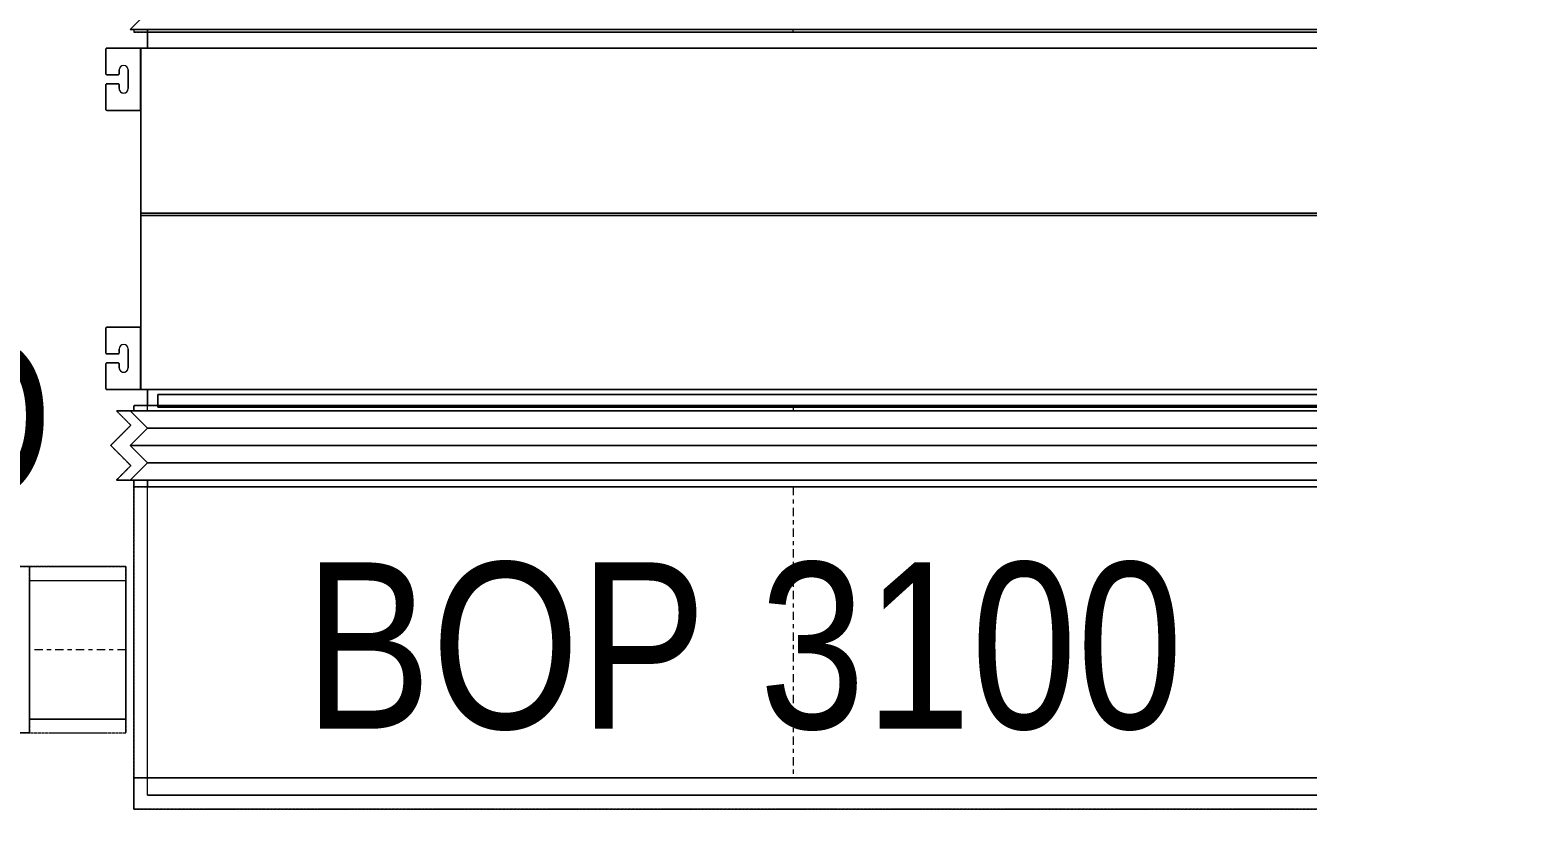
# Model space of a CAD drawing. Header units: inches. Extents: x -83664 to 20107, y -47222 to 19398.
# Drawn here: x 11979 to 14121, y -9210 to -8078 of the extents above; entities that cross this region are included whole.
import ezdxf

# ---------------------------------------------------------------- set-up
doc = ezdxf.new("R2010")
doc.units = ezdxf.units.IN
doc.header["$MEASUREMENT"] = 0
doc.linetypes.add('Center', pattern=[29.999999, 12, -6, 6, -6])
doc.linetypes.add('Hidden 0_50', pattern=[1.0584, 0.5292, -0.5292])
doc.layers.add('G-ANNO-SYMB', color=7, linetype='Continuous', lineweight=9, true_color=0x0091c9)
doc.layers.add('M-HVAC-DUCT', color=7, linetype='Continuous', lineweight=9, true_color=0xffe97f)
for name, color, linetype, lineweight in [('G-ANNO-TEXT', 7, 'Continuous', 9), ('M-EQPM', 7, 'Continuous', 18), ('M-HVAC-DUCT-CNTR', 7, 'Center', 9)]:
    doc.layers.add(name, color=color, linetype=linetype, lineweight=lineweight)
doc.styles.add('Arial Narrow_21', font='ARIALN.TTF', dxfattribs={"height": 240})
doc.styles.add('Arial_11', font='arial.ttf', dxfattribs={"height": 375})
pattern_1 = [(225, (164538.2, 90020.8), (1060.66, -1060.66), []), (315, (164538.2, 90020.8), (1060.66, 1060.66), [])]
pattern_2 = [(135, (322.9, 269.5), (35.3553, 35.3553), []), (45, (322.9, 269.5), (35.3553, -35.3553), [])]

# ---------------------------------------------------------------- blocks, each defined once
blk = doc.blocks.new('FCU-03-4R-M - F1_04-16_18-8295218-FIRST FLOOR AC CONDITIONING LAYOUT - PART A')
at = {"layer": 'M-EQPM', "lineweight": 9, "true_color": 0x787878}
h = blk.add_hatch(dxfattribs=at)
h.set_pattern_fill('FP_30', color=8, style=0, pattern_type=2)
h.set_pattern_definition(pattern_1)
h.paths.add_polyline_path([(917.6, 271.7), (-917.4, 271.7), (-917.4, 269.5), (917.6, 269.5)])
at = {"layer": 'M-EQPM', "lineweight": 9, "true_color": 0xffffff}
h = blk.add_hatch(dxfattribs=at)
h.set_pattern_fill('FP_31', style=0, pattern_type=2)
h.set_pattern_definition(pattern_2)
h.paths.add_polyline_path([(917.6, 271.7), (-917.4, 271.7), (-917.4, 269.5), (917.6, 269.5)])
at = {"layer": 'M-EQPM'}
for p, q in [((932.5, 269.5), (-932.5, 269.5)), ((-932.5, 269.5), (-932.5, 246.5)), ((-932.5, 246.5), (-932.5, 269.5)), ((-932.5, 269.5), (932.5, 269.5)), ((917.6, 271.7), (-917.4, 271.7)), ((-917.4, 271.7), (917.6, 271.7)), ((-917.4, 271.7), (-917.4, 269.5)), ((-917.4, 271.7), (-917.4, 269.5)), ((917.6, 269.5), (-917.4, 269.5)), ((-917.4, 269.5), (917.6, 269.5)), ((-917.4, 269.5), (-917.4, 253.8)), ((-917.4, 269.5), (-917.4, 253.8)), ((917.6, 269.5), (-917.4, 269.5)), ((-917.4, 269.5), (917.6, 269.5)), ((917.6, 269.5), (917.6, 271.7)), ((917.6, 271.7), (917.6, 269.5)), ((917.6, 253.8), (917.6, 269.5)), ((917.6, 269.5), (917.6, 253.8)), ((932.5, 246.5), (932.5, 269.5)), ((932.5, 269.5), (932.5, 246.5)), ((-992.6, 209), (-992.6, 245.5)), ((-992.6, 245.5), (-992.6, 209)), ((-991.6, 246.5), (-942.6, 246.5)), ((-942.6, 246.5), (-991.6, 246.5)), ((-942.6, 246.5), (-942.6, 156.5)), ((-942.6, 156.5), (-942.6, 246.5)), ((942.5, 246.5), (-942.5, 246.5)), ((-942.5, 246.5), (-942.5, -8)), ((-942.5, -8), (-942.5, 246.5)), ((-942.5, 246.5), (942.5, 246.5)), ((-932.5, 246.5), (932.5, 246.5)), ((932.5, 246.5), (-932.5, 246.5)), ((917.6, 253.8), (-917.4, 253.8)), ((-917.4, 253.8), (917.6, 253.8)), ((942.5, -8), (942.5, 246.5)), ((942.5, 246.5), (942.5, -8)), ((942.6, 156.5), (942.6, 246.5)), ((942.6, 246.5), (991.6, 246.5)), ((991.6, 246.5), (942.6, 246.5)), ((942.6, 246.5), (942.6, 156.5)), ((992.6, 245.5), (992.6, 209)), ((992.6, 209), (992.6, 245.5)), ((-973.6, 215), (-973.6, 209)), ((-973.6, 209), (-973.6, 215)), ((-960.6, 188), (-960.6, 215)), ((-960.6, 215), (-960.6, 188)), ((960.6, 215), (960.6, 188)), ((960.6, 188), (960.6, 215)), ((973.6, 209), (973.6, 215)), ((973.6, 215), (973.6, 209)), ((-992.6, 157.5), (-992.6, 194)), ((-992.6, 194), (-992.6, 157.5)), ((-974.6, 208), (-991.6, 208)), ((-991.6, 208), (-974.6, 208)), ((-991.6, 195), (-974.6, 195)), ((-974.6, 195), (-991.6, 195)), ((-973.6, 194), (-973.6, 188)), ((-973.6, 188), (-973.6, 194)), ((973.6, 188), (973.6, 194)), ((973.6, 194), (973.6, 188)), ((991.6, 208), (974.6, 208)), ((974.6, 208), (991.6, 208)), ((974.6, 195), (991.6, 195)), ((991.6, 195), (974.6, 195)), ((992.6, 194), (992.6, 157.5)), ((992.6, 157.5), (992.6, 194)), ((-942.6, 156.5), (-991.6, 156.5)), ((-991.6, 156.5), (-942.6, 156.5)), ((991.6, 156.5), (942.6, 156.5)), ((942.6, 156.5), (991.6, 156.5)), ((-942.5, 29.3), (-1142.5, 29.3)), ((-1142.5, 29.3), (-942.5, 29.3)), ((-942.5, -4.7), (-942.5, 29.3)), ((-942.5, 29.3), (-942.5, -4.7)), ((942.5, -4.7), (-942.5, -4.7)), ((-942.5, -4.7), (942.5, -4.7)), ((-942.5, -8), (-942.5, -246.5)), ((942.5, -8), (-942.5, -8)), ((-942.5, -8), (942.5, -8)), ((-942.5, -246.5), (-942.5, -8)), ((-942.5, -8), (942.5, -8)), ((942.5, -8), (-942.5, -8)), ((942.5, -246.5), (942.5, -4.7)), ((942.5, -4.7), (942.5, -246.5)), ((942.5, -246.5), (942.5, -8)), ((942.5, -8), (942.5, -246.5)), ((-942.5, -115.4), (-972.5, -115.4)), ((-972.5, -115.4), (-972.5, -135.4)), ((-972.5, -115.4), (-972.5, -135.4)), ((-942.5, -135.4), (-942.5, -115.4)), ((-942.5, -135.4), (-942.5, -115.4)), ((-972.5, -135.4), (-942.5, -135.4)), ((-992.6, -194), (-992.6, -157.5)), ((-992.6, -157.5), (-992.6, -194)), ((-991.6, -156.5), (-942.6, -156.5)), ((-942.6, -156.5), (-991.6, -156.5)), ((-942.6, -156.5), (-942.6, -246.5)), ((-942.6, -246.5), (-942.6, -156.5)), ((942.6, -246.5), (942.6, -156.5)), ((942.6, -156.5), (991.6, -156.5)), ((991.6, -156.5), (942.6, -156.5)), ((942.6, -156.5), (942.6, -246.5)), ((992.6, -157.5), (992.6, -194)), ((992.6, -194), (992.6, -157.5)), ((-973.6, -188), (-973.6, -194)), ((-973.6, -194), (-973.6, -188)), ((-960.6, -215), (-960.6, -188)), ((-960.6, -188), (-960.6, -215)), ((960.6, -188), (960.6, -215)), ((960.6, -215), (960.6, -188)), ((973.6, -194), (973.6, -188)), ((973.6, -188), (973.6, -194)), ((-992.6, -245.5), (-992.6, -209)), ((-992.6, -209), (-992.6, -245.5)), ((-974.6, -195), (-991.6, -195)), ((-991.6, -195), (-974.6, -195)), ((-991.6, -208), (-974.6, -208)), ((-974.6, -208), (-991.6, -208)), ((-973.6, -209), (-973.6, -215)), ((-973.6, -215), (-973.6, -209)), ((973.6, -215), (973.6, -209)), ((973.6, -209), (973.6, -215)), ((991.6, -195), (974.6, -195)), ((974.6, -195), (991.6, -195)), ((974.6, -208), (991.6, -208)), ((991.6, -208), (974.6, -208)), ((992.6, -209), (992.6, -245.5)), ((992.6, -245.5), (992.6, -209)), ((-1142.5, -224.7), (-942.5, -224.7)), ((-942.5, -224.7), (-1142.5, -224.7)), ((-942.5, -221.7), (-972.5, -221.7)), ((-972.5, -221.7), (-972.5, -241.7)), ((-972.5, -221.7), (-972.5, -241.7)), ((-942.5, -241.7), (-942.5, -221.7)), ((-942.5, -241.7), (-942.5, -221.7)), ((-942.5, -224.7), (-942.5, -246.5)), ((-942.5, -246.5), (-942.5, -224.7)), ((-942.6, -246.5), (-991.6, -246.5)), ((-991.6, -246.5), (-942.6, -246.5)), ((-972.5, -241.7), (-942.5, -241.7)), ((-942.5, -246.5), (942.5, -246.5)), ((942.5, -246.5), (-942.5, -246.5)), ((-942.5, -246.5), (942.5, -246.5)), ((942.5, -246.5), (-942.5, -246.5)), ((932.5, -246.5), (-932.5, -246.5)), ((-932.5, -246.5), (-932.5, -269.5)), ((-932.5, -269.5), (-932.5, -246.5)), ((-932.5, -246.5), (932.5, -246.5)), ((932.5, -269.5), (932.5, -246.5)), ((932.5, -246.5), (932.5, -269.5)), ((991.6, -246.5), (942.6, -246.5)), ((942.6, -246.5), (991.6, -246.5)), ((-932.5, -269.5), (932.5, -269.5)), ((932.5, -269.5), (-932.5, -269.5))]:
    blk.add_line(p, q, dxfattribs=at)
for centre, radius, start, end in [((-991.6, 245.5), 1, 90, 180), ((-991.6, 245.5), 1, 90, 180), ((991.6, 245.5), 1, 0, 90), ((991.6, 245.5), 1, 0, 90), ((-967.1, 215), 6.5, 360, 180), ((-967.1, 215), 6.5, 0, 180), ((967.1, 215), 6.5, 360, 180), ((967.1, 215), 6.5, 0, 180), ((-991.6, 209), 1, 180, 270), ((-991.6, 209), 1, 180, 270), ((-991.6, 194), 1, 90, 180), ((-991.6, 194), 1, 90, 180), ((-974.6, 209), 1, 270, 0), ((-974.6, 209), 1, 270, 0), ((-974.6, 194), 1, 0, 90), ((-974.6, 194), 1, 0, 90), ((974.6, 209), 1, 180, 270), ((974.6, 209), 1, 180, 270), ((974.6, 194), 1, 90, 180), ((974.6, 194), 1, 90, 180), ((991.6, 209), 1, 270, 0), ((991.6, 209), 1, 270, 0), ((991.6, 194), 1, 0, 90), ((991.6, 194), 1, 0, 90), ((-967.1, 188), 6.5, 180, 360), ((-967.1, 188), 6.5, 180, 360), ((967.1, 188), 6.5, 180, 360), ((967.1, 188), 6.5, 180, 360), ((-991.6, 157.5), 1, 180, 270), ((-991.6, 157.5), 1, 180, 270), ((991.6, 157.5), 1, 270, 0), ((991.6, 157.5), 1, 270, 0), ((-991.6, -157.5), 1, 90, 180), ((-991.6, -157.5), 1, 90, 180), ((991.6, -157.5), 1, 0, 90), ((991.6, -157.5), 1, 0, 90), ((-967.1, -188), 6.5, 360, 180), ((-967.1, -188), 6.5, 360, 180), ((967.1, -188), 6.5, 360, 180), ((967.1, -188), 6.5, 0, 180), ((-991.6, -194), 1, 180, 270), ((-991.6, -194), 1, 180, 270), ((-991.6, -209), 1, 90, 180), ((-991.6, -209), 1, 90, 180), ((-974.6, -194), 1, 270, 0), ((-974.6, -194), 1, 270, 0), ((-974.6, -209), 1, 0, 90), ((-974.6, -209), 1, 0, 90), ((974.6, -194), 1, 180, 270), ((974.6, -194), 1, 180, 270), ((974.6, -209), 1, 90, 180), ((974.6, -209), 1, 90, 180), ((991.6, -194), 1, 270, 0), ((991.6, -194), 1, 270, 0), ((991.6, -209), 1, 0, 90), ((991.6, -209), 1, 0, 90), ((-967.1, -215), 6.5, 180, 360), ((-967.1, -215), 6.5, 180, 360), ((967.1, -215), 6.5, 180, 360), ((967.1, -215), 6.5, 180, 360), ((-991.6, -245.5), 1, 180, 270), ((-991.6, -245.5), 1, 180, 270), ((991.6, -245.5), 1, 270, 0), ((991.6, -245.5), 1, 270, 0)]:
    blk.add_arc(centre, radius, start, end, dxfattribs=at)
blk = doc.blocks.new('REMC_M_FLEX CONNECTION_Type 2 - V_SAD-8295219-FIRST FLOOR AC CONDITIONING LAYOUT - PART A')
at = {"layer": 'M-HVAC-DUCT', "color": 30, "true_color": 0xff7f00}
for p, q in [((163605.7, 90368.9), (163580.7, 90393.9)), ((163580.7, 90393.9), (163605.7, 90368.9)), ((163580.7, 90393.9), (165495.7, 90393.9)), ((165495.7, 90393.9), (163580.7, 90393.9)), ((165470.7, 90368.9), (165495.7, 90393.9)), ((165470.7, 90368.9), (165495.7, 90393.9)), ((163580.7, 90343.9), (163605.7, 90368.9)), ((163605.7, 90368.9), (163580.7, 90343.9)), ((165470.7, 90368.9), (163605.7, 90368.9)), ((163605.7, 90368.9), (165470.7, 90368.9)), ((165470.7, 90368.9), (163605.7, 90368.9)), ((163605.7, 90368.9), (165470.7, 90368.9)), ((165470.7, 90368.9), (165495.7, 90343.9)), ((165470.7, 90368.9), (165495.7, 90343.9)), ((163580.7, 90343.9), (165495.7, 90343.9)), ((165495.7, 90343.9), (163580.7, 90343.9)), ((165495.7, 90343.9), (163580.7, 90343.9)), ((163605.7, 90318.9), (163580.7, 90343.9)), ((163580.7, 90343.9), (165495.7, 90343.9)), ((163580.7, 90343.9), (163605.7, 90318.9)), ((165495.7, 90343.9), (165470.7, 90318.9)), ((165495.7, 90343.9), (165470.7, 90318.9)), ((163580.7, 90293.9), (163605.7, 90318.9)), ((163605.7, 90318.9), (163580.7, 90293.9)), ((165470.7, 90318.9), (163605.7, 90318.9)), ((163605.7, 90318.9), (165470.7, 90318.9)), ((163605.7, 90318.9), (165470.7, 90318.9)), ((165470.7, 90318.9), (163605.7, 90318.9)), ((165470.7, 90318.9), (165495.7, 90293.9)), ((165470.7, 90318.9), (165495.7, 90293.9)), ((163580.7, 90293.9), (165495.7, 90293.9)), ((165495.7, 90293.9), (163580.7, 90293.9))]:
    blk.add_line(p, q, dxfattribs=at)
blk = doc.blocks.new('REMC_M_FLEX CONNECTION_Type 2 - V_SAD-V254-FIRST FLOOR AC CONDITIONING LAYOUT - PART A')
at = {"layer": 'M-HVAC-DUCT', "color": 6, "true_color": 0xff00ff}
for p, q in [((163605.7, 89718.7), (163580.7, 89743.7)), ((165495.7, 89743.7), (163580.7, 89743.7)), ((163605.7, 89718.7), (163580.7, 89743.7)), ((163580.7, 89743.7), (165495.7, 89743.7)), ((165495.7, 89743.7), (165470.7, 89718.7)), ((165470.7, 89718.7), (165495.7, 89743.7)), ((163580.7, 89693.7), (163605.7, 89718.7)), ((163580.7, 89693.7), (163605.7, 89718.7)), ((163605.7, 89718.7), (165470.7, 89718.7)), ((165470.7, 89718.7), (163605.7, 89718.7)), ((165470.7, 89718.7), (163605.7, 89718.7)), ((163605.7, 89718.7), (165470.7, 89718.7)), ((165470.7, 89718.7), (165495.7, 89693.7)), ((165495.7, 89693.7), (165470.7, 89718.7)), ((163605.7, 89668.7), (163580.7, 89693.7)), ((165495.7, 89693.7), (163580.7, 89693.7)), ((163605.7, 89668.7), (163580.7, 89693.7)), ((163580.7, 89693.7), (165495.7, 89693.7)), ((163580.7, 89693.7), (165495.7, 89693.7)), ((165495.7, 89693.7), (163580.7, 89693.7)), ((165495.7, 89693.7), (165470.7, 89668.7)), ((165470.7, 89668.7), (165495.7, 89693.7)), ((163605.7, 89668.7), (163580.7, 89643.7)), ((163605.7, 89668.7), (163580.7, 89643.7)), ((163605.7, 89668.7), (165470.7, 89668.7)), ((165470.7, 89668.7), (163605.7, 89668.7)), ((163605.7, 89668.7), (165470.7, 89668.7)), ((165470.7, 89668.7), (163605.7, 89668.7)), ((165470.7, 89668.7), (165495.7, 89643.7)), ((165495.7, 89643.7), (165470.7, 89668.7)), ((165495.7, 89643.7), (163580.7, 89643.7)), ((163580.7, 89643.7), (165495.7, 89643.7))]:
    blk.add_line(p, q, dxfattribs=at)
blk = doc.blocks.new('M_Rectangular Transition - Length - Standard-9555630-FIRST FLOOR AC CONDITIONING LAYOUT - PART A')
at = {"layer": 'M-HVAC-DUCT', "color": 6, "true_color": 0xff00ff}
for p, q in [((0, 932.5), (0, -932.5)), ((0, 932.5), (10, 932.5)), ((0, 932.5), (10, 932.5)), ((0, -932.5), (0, 932.5)), ((10, -932.5), (10, 932.5)), ((10, 932.5), (10, -932.5)), ((0, -932.5), (10, -932.5)), ((10, -932.5), (0, -932.5))]:
    blk.add_line(p, q, dxfattribs=at)
blk = doc.blocks.new('M_Rectangular Endcap - Standard-9555632-FIRST FLOOR AC CONDITIONING LAYOUT - PART A')
at = {"layer": 'M-HVAC-DUCT', "color": 6, "true_color": 0xff00ff}
for p, q in [((0, 932.5), (0, -932.5)), ((0, -932.5), (0, 932.5)), ((0, 932.5), (25, 932.5)), ((25, 932.5), (0, 932.5)), ((25, 932.5), (25, -932.5)), ((25, -932.5), (25, 932.5)), ((25, -932.5), (0, -932.5)), ((25, -932.5), (0, -932.5))]:
    blk.add_line(p, q, dxfattribs=at)
blk = doc.blocks.new('TEMW-SMBZ-HO-BM-HVAC-00002_rvt-1-FIRST FLOOR AC CONDITIONING LAYOUT - PART A')
at = {"layer": 'M-HVAC-DUCT', "color": 30, "linetype": 'Hidden 0_50', "true_color": 0xff7f00}
for p, q in [((165490.7, 90293.9), (163585.7, 90293.9)), ((163585.7, 90293.9), (165490.7, 90293.9)), ((163585.7, 90293.9), (163585.7, 90290.3)), ((163585.7, 90293.9), (163585.7, 90290.3)), ((165490.7, 90290.3), (163585.7, 90290.3)), ((163585.7, 90290.3), (165490.7, 90290.3)), ((165490.7, 90290.3), (165490.7, 90293.9)), ((165490.7, 90293.9), (165490.7, 90290.3))]:
    blk.add_line(p, q, dxfattribs=at)
at = {"layer": 'M-HVAC-DUCT', "color": 30, "true_color": 0xff7f00}
for p, q in [((163605.7, 90293.9), (165470.7, 90293.9)), ((165470.7, 90293.9), (163605.7, 90293.9)), ((163605.7, 90290.3), (163605.7, 90293.9)), ((163605.7, 90293.9), (163605.7, 90290.3)), ((163605.7, 90290.3), (165470.7, 90290.3)), ((165470.7, 90290.3), (163605.7, 90290.3)), ((165470.7, 90293.9), (165470.7, 90290.3)), ((165470.7, 90293.9), (165470.7, 90290.3))]:
    blk.add_line(p, q, dxfattribs=at)
at = {"layer": 'M-HVAC-DUCT', "color": 6, "linetype": 'Hidden 0_50', "true_color": 0xff00ff}
for p, q in [((163581.5, 89722.8), (163560.7, 89743.7)), ((163560.7, 89743.7), (165515.7, 89743.7)), ((165515.7, 89743.7), (163560.7, 89743.7)), ((163560.7, 89743.7), (163581.5, 89722.8)), ((163585.7, 89751.3), (165490.7, 89751.3)), ((165490.7, 89751.3), (163585.7, 89751.3)), ((163585.7, 89751.3), (163585.7, 89743.7)), ((163585.7, 89743.7), (163585.7, 89751.3)), ((163585.7, 89743.7), (165490.7, 89743.7)), ((165490.7, 89743.7), (163585.7, 89743.7)), ((165490.7, 89743.7), (165490.7, 89751.3)), ((165490.7, 89743.7), (165490.7, 89751.3)), ((165515.7, 89743.7), (165494.8, 89722.8)), ((165494.8, 89722.8), (165515.7, 89743.7)), ((163552.4, 89693.7), (163581.5, 89722.8)), ((163581.5, 89722.8), (163552.4, 89693.7)), ((165494.8, 89722.8), (165524, 89693.7)), ((165524, 89693.7), (165494.8, 89722.8)), ((163581.5, 89664.5), (163552.4, 89693.7)), ((163552.4, 89693.7), (163581.5, 89664.5)), ((165524, 89693.7), (165494.8, 89664.5)), ((165494.8, 89664.5), (165524, 89693.7)), ((163560.7, 89643.7), (163581.5, 89664.5)), ((163581.5, 89664.5), (163560.7, 89643.7)), ((165494.8, 89664.5), (165515.7, 89643.7)), ((165515.7, 89643.7), (165494.8, 89664.5)), ((165515.7, 89643.7), (163560.7, 89643.7)), ((163560.7, 89643.7), (165515.7, 89643.7)), ((163585.7, 89643.7), (163585.7, 89633.7)), ((163585.7, 89633.7), (163585.7, 89643.7)), ((165490.7, 89643.7), (163585.7, 89643.7)), ((163585.7, 89643.7), (165490.7, 89643.7)), ((163585.7, 89633.7), (165490.7, 89633.7)), ((165490.7, 89633.7), (163585.7, 89633.7)), ((163585.7, 89633.7), (163585.7, 89213.7)), ((163585.7, 89213.7), (163585.7, 89633.7)), ((163585.7, 89633.7), (165490.7, 89633.7)), ((165490.7, 89633.7), (163585.7, 89633.7)), ((165490.7, 89643.7), (165490.7, 89633.7)), ((165490.7, 89643.7), (165490.7, 89633.7)), ((165490.7, 89213.7), (165490.7, 89633.7)), ((165490.7, 89213.7), (165490.7, 89633.7)), ((165487.9, 89590.3), (165487.9, 89250.3)), ((165487.9, 89250.3), (165487.9, 89590.3)), ((165577.9, 89590.3), (165487.9, 89590.3)), ((165487.9, 89590.3), (165577.9, 89590.3)), ((165577.9, 89590.3), (165577.9, 89250.3)), ((165730.3, 89590.3), (165577.9, 89590.3)), ((165577.9, 89590.3), (165730.3, 89590.3)), ((165577.9, 89250.3), (165577.9, 89590.3)), ((165577.9, 89590.3), (165577.9, 89250.3)), ((165577.9, 89250.3), (165577.9, 89590.3)), ((163435.3, 89518.7), (163282.9, 89518.7)), ((163282.9, 89518.7), (163435.3, 89518.7)), ((163435.3, 89278.7), (163435.3, 89518.7)), ((163435.3, 89518.7), (163435.3, 89278.7)), ((163435.3, 89518.7), (163435.3, 89278.7)), ((163435.3, 89278.7), (163435.3, 89518.7)), ((163574.2, 89518.7), (163435.3, 89518.7)), ((163435.3, 89518.7), (163574.2, 89518.7)), ((163574.2, 89518.7), (163574.2, 89278.7)), ((163574.2, 89278.7), (163574.2, 89518.7)), ((163282.9, 89278.7), (163435.3, 89278.7)), ((163435.3, 89278.7), (163282.9, 89278.7)), ((163435.3, 89278.7), (163574.2, 89278.7)), ((163435.3, 89278.7), (163574.2, 89278.7)), ((165487.9, 89250.3), (165577.9, 89250.3)), ((165487.9, 89250.3), (165577.9, 89250.3)), ((165577.9, 89250.3), (165730.3, 89250.3)), ((165730.3, 89250.3), (165577.9, 89250.3)), ((163585.7, 89213.7), (165490.7, 89213.7)), ((165490.7, 89213.7), (163585.7, 89213.7)), ((163585.7, 89213.7), (165490.7, 89213.7)), ((165490.7, 89213.7), (163585.7, 89213.7)), ((163585.7, 89168.7), (163585.7, 89213.7)), ((163585.7, 89213.7), (163585.7, 89168.7)), ((165490.7, 89213.7), (165490.7, 89168.7)), ((165490.7, 89213.7), (165490.7, 89168.7)), ((163585.7, 89168.7), (165490.7, 89168.7)), ((165490.7, 89168.7), (163585.7, 89168.7))]:
    blk.add_line(p, q, dxfattribs=at)
at = {"layer": 'M-HVAC-DUCT', "color": 6, "true_color": 0xff00ff}
for p, q in [((165470.7, 89751.3), (163605.7, 89751.3)), ((163605.7, 89751.3), (165470.7, 89751.3)), ((163605.7, 89743.7), (163605.7, 89751.3)), ((163605.7, 89743.7), (163605.7, 89751.3)), ((165470.7, 89743.7), (163605.7, 89743.7)), ((163605.7, 89743.7), (165470.7, 89743.7)), ((165470.7, 89751.3), (165470.7, 89743.7)), ((165470.7, 89743.7), (165470.7, 89751.3)), ((165470.7, 89633.7), (163605.7, 89633.7)), ((163605.7, 89633.7), (165470.7, 89633.7)), ((163605.7, 89213.7), (163605.7, 89633.7)), ((163605.7, 89213.7), (163605.7, 89633.7)), ((165470.7, 89633.7), (165470.7, 89213.7)), ((165470.7, 89213.7), (165470.7, 89633.7)), ((165487.9, 89270.3), (165487.9, 89570.3)), ((165487.9, 89570.3), (165487.9, 89270.3)), ((165487.9, 89570.3), (165577.9, 89570.3)), ((165487.9, 89570.3), (165577.9, 89570.3)), ((165577.9, 89270.3), (165577.9, 89570.3)), ((165577.9, 89570.3), (165577.9, 89270.3)), ((163435.3, 89298.7), (163435.3, 89498.7)), ((163435.3, 89498.7), (163435.3, 89298.7)), ((163435.3, 89498.7), (163574.2, 89498.7)), ((163435.3, 89498.7), (163574.2, 89498.7)), ((163574.2, 89298.7), (163574.2, 89498.7)), ((163574.2, 89498.7), (163574.2, 89298.7)), ((163574.2, 89298.7), (163435.3, 89298.7)), ((163435.3, 89298.7), (163574.2, 89298.7)), ((165577.9, 89270.3), (165487.9, 89270.3)), ((165487.9, 89270.3), (165577.9, 89270.3)), ((165470.7, 89213.7), (163605.7, 89213.7)), ((163605.7, 89213.7), (165470.7, 89213.7))]:
    blk.add_line(p, q, dxfattribs=at)
at = {"layer": 'M-HVAC-DUCT-CNTR', "color": 30, "true_color": 0xff7f00}
blk.add_line((164538.2, 90290.3), (164538.2, 90293.9), dxfattribs=at)
at = {"layer": 'M-HVAC-DUCT-CNTR', "color": 6, "true_color": 0xff00ff}
for p, q in [((164538.2, 89751.3), (164538.2, 89743.7)), ((164538.2, 89633.7), (164538.2, 89213.7)), ((165577.9, 89420.3), (165487.9, 89420.3)), ((163574.2, 89398.7), (163435.3, 89398.7))]:
    blk.add_line(p, q, dxfattribs=at)
at = {"layer": 'M-EQPM', "color": 6, "linetype": 'Hidden 0_50', "lineweight": 9, "true_color": 0xff00ff, "rotation": 180}
blk.add_blockref('FCU-03-4R-M - F1_04-16_18-8295218-FIRST FLOOR AC CONDITIONING LAYOUT - PART A', (164538.2, 90020.8), dxfattribs=at)
at = {"layer": 'M-HVAC-DUCT', "color": 6, "linetype": 'Hidden 0_50', "lineweight": 9, "true_color": 0xff00ff}
for name in ['REMC_M_FLEX CONNECTION_Type 2 - V_SAD-8295219-FIRST FLOOR AC CONDITIONING LAYOUT - PART A', 'REMC_M_FLEX CONNECTION_Type 2 - V_SAD-V254-FIRST FLOOR AC CONDITIONING LAYOUT - PART A']:
    blk.add_blockref(name, (0, 0), dxfattribs=at)
at = {"layer": 'M-HVAC-DUCT', "color": 6, "linetype": 'Hidden 0_50', "lineweight": 9, "true_color": 0xff00ff, "rotation": 270}
for name, p in [('M_Rectangular Transition - Length - Standard-9555630-FIRST FLOOR AC CONDITIONING LAYOUT - PART A', (164538.2, 89643.7)), ('M_Rectangular Endcap - Standard-9555632-FIRST FLOOR AC CONDITIONING LAYOUT - PART A', (164538.2, 89213.7))]:
    blk.add_blockref(name, p, dxfattribs=at)
blk = doc.blocks.new('FCU-03-4R-M - F1_04-16_18-V263-FIRST FLOOR AC CONDITIONING LAYOUT - PART A')
at = {"layer": 'M-EQPM', "lineweight": 9, "true_color": 0x787878}
h = blk.add_hatch(dxfattribs=at)
h.set_pattern_fill('FP_30', color=8, style=0, pattern_type=2)
h.set_pattern_definition(pattern_1)
h.paths.add_polyline_path([(917.6, 271.7), (-917.4, 271.7), (-917.4, 269.5), (917.6, 269.5)])
at = {"layer": 'M-EQPM', "lineweight": 9, "true_color": 0xffffff}
h = blk.add_hatch(dxfattribs=at)
h.set_pattern_fill('FP_31', style=0, pattern_type=2)
h.set_pattern_definition(pattern_2)
h.paths.add_polyline_path([(917.6, 271.7), (-917.4, 271.7), (-917.4, 269.5), (917.6, 269.5)])
at = {"layer": 'M-EQPM'}
for p, q in [((932.5, 269.5), (-932.5, 269.5)), ((-932.5, 269.5), (-932.5, 246.5)), ((-932.5, 246.5), (-932.5, 269.5)), ((-932.5, 269.5), (932.5, 269.5)), ((917.6, 271.7), (-917.4, 271.7)), ((-917.4, 271.7), (917.6, 271.7)), ((-917.4, 271.7), (-917.4, 269.5)), ((-917.4, 271.7), (-917.4, 269.5)), ((917.6, 269.5), (-917.4, 269.5)), ((-917.4, 269.5), (917.6, 269.5)), ((-917.4, 269.5), (-917.4, 253.8)), ((-917.4, 269.5), (-917.4, 253.8)), ((917.6, 269.5), (-917.4, 269.5)), ((-917.4, 269.5), (917.6, 269.5)), ((917.6, 269.5), (917.6, 271.7)), ((917.6, 271.7), (917.6, 269.5)), ((917.6, 253.8), (917.6, 269.5)), ((917.6, 269.5), (917.6, 253.8)), ((932.5, 246.5), (932.5, 269.5)), ((932.5, 269.5), (932.5, 246.5)), ((-992.6, 209), (-992.6, 245.5)), ((-992.6, 245.5), (-992.6, 209)), ((-991.6, 246.5), (-942.6, 246.5)), ((-942.6, 246.5), (-991.6, 246.5)), ((-942.6, 246.5), (-942.6, 156.5)), ((-942.6, 156.5), (-942.6, 246.5)), ((942.5, 246.5), (-942.5, 246.5)), ((-942.5, 246.5), (-942.5, -8)), ((-942.5, -8), (-942.5, 246.5)), ((-942.5, 246.5), (942.5, 246.5)), ((-932.5, 246.5), (932.5, 246.5)), ((932.5, 246.5), (-932.5, 246.5)), ((917.6, 253.8), (-917.4, 253.8)), ((-917.4, 253.8), (917.6, 253.8)), ((942.5, -8), (942.5, 246.5)), ((942.5, 246.5), (942.5, -8)), ((942.6, 156.5), (942.6, 246.5)), ((942.6, 246.5), (991.6, 246.5)), ((991.6, 246.5), (942.6, 246.5)), ((942.6, 246.5), (942.6, 156.5)), ((992.6, 245.5), (992.6, 209)), ((992.6, 209), (992.6, 245.5)), ((-973.6, 215), (-973.6, 209)), ((-973.6, 209), (-973.6, 215)), ((-960.6, 188), (-960.6, 215)), ((-960.6, 215), (-960.6, 188)), ((960.6, 215), (960.6, 188)), ((960.6, 188), (960.6, 215)), ((973.6, 209), (973.6, 215)), ((973.6, 215), (973.6, 209)), ((-992.6, 157.5), (-992.6, 194)), ((-992.6, 194), (-992.6, 157.5)), ((-974.6, 208), (-991.6, 208)), ((-991.6, 208), (-974.6, 208)), ((-991.6, 195), (-974.6, 195)), ((-974.6, 195), (-991.6, 195)), ((-973.6, 194), (-973.6, 188)), ((-973.6, 188), (-973.6, 194)), ((973.6, 188), (973.6, 194)), ((973.6, 194), (973.6, 188)), ((991.6, 208), (974.6, 208)), ((974.6, 208), (991.6, 208)), ((974.6, 195), (991.6, 195)), ((991.6, 195), (974.6, 195)), ((992.6, 194), (992.6, 157.5)), ((992.6, 157.5), (992.6, 194)), ((-942.6, 156.5), (-991.6, 156.5)), ((-991.6, 156.5), (-942.6, 156.5)), ((991.6, 156.5), (942.6, 156.5)), ((942.6, 156.5), (991.6, 156.5)), ((-942.5, 29.3), (-1142.5, 29.3)), ((-1142.5, 29.3), (-942.5, 29.3)), ((-942.5, -4.7), (-942.5, 29.3)), ((-942.5, 29.3), (-942.5, -4.7)), ((942.5, -4.7), (-942.5, -4.7)), ((-942.5, -4.7), (942.5, -4.7)), ((-942.5, -8), (-942.5, -246.5)), ((942.5, -8), (-942.5, -8)), ((-942.5, -8), (942.5, -8)), ((-942.5, -246.5), (-942.5, -8)), ((-942.5, -8), (942.5, -8)), ((942.5, -8), (-942.5, -8)), ((942.5, -246.5), (942.5, -4.7)), ((942.5, -4.7), (942.5, -246.5)), ((942.5, -246.5), (942.5, -8)), ((942.5, -8), (942.5, -246.5)), ((-942.5, -115.4), (-972.5, -115.4)), ((-972.5, -115.4), (-972.5, -135.4)), ((-972.5, -115.4), (-972.5, -135.4)), ((-942.5, -135.4), (-942.5, -115.4)), ((-942.5, -135.4), (-942.5, -115.4)), ((-972.5, -135.4), (-942.5, -135.4)), ((-992.6, -194), (-992.6, -157.5)), ((-992.6, -157.5), (-992.6, -194)), ((-991.6, -156.5), (-942.6, -156.5)), ((-942.6, -156.5), (-991.6, -156.5)), ((-942.6, -156.5), (-942.6, -246.5)), ((-942.6, -246.5), (-942.6, -156.5)), ((942.6, -246.5), (942.6, -156.5)), ((942.6, -156.5), (991.6, -156.5)), ((991.6, -156.5), (942.6, -156.5)), ((942.6, -156.5), (942.6, -246.5)), ((992.6, -157.5), (992.6, -194)), ((992.6, -194), (992.6, -157.5)), ((-973.6, -188), (-973.6, -194)), ((-973.6, -194), (-973.6, -188)), ((-960.6, -215), (-960.6, -188)), ((-960.6, -188), (-960.6, -215)), ((960.6, -188), (960.6, -215)), ((960.6, -215), (960.6, -188)), ((973.6, -194), (973.6, -188)), ((973.6, -188), (973.6, -194)), ((-992.6, -245.5), (-992.6, -209)), ((-992.6, -209), (-992.6, -245.5)), ((-974.6, -195), (-991.6, -195)), ((-991.6, -195), (-974.6, -195)), ((-991.6, -208), (-974.6, -208)), ((-974.6, -208), (-991.6, -208)), ((-973.6, -209), (-973.6, -215)), ((-973.6, -215), (-973.6, -209)), ((973.6, -215), (973.6, -209)), ((973.6, -209), (973.6, -215)), ((991.6, -195), (974.6, -195)), ((974.6, -195), (991.6, -195)), ((974.6, -208), (991.6, -208)), ((991.6, -208), (974.6, -208)), ((992.6, -209), (992.6, -245.5)), ((992.6, -245.5), (992.6, -209)), ((-1142.5, -224.7), (-942.5, -224.7)), ((-942.5, -224.7), (-1142.5, -224.7)), ((-942.5, -221.7), (-972.5, -221.7)), ((-972.5, -221.7), (-972.5, -241.7)), ((-972.5, -221.7), (-972.5, -241.7)), ((-942.5, -241.7), (-942.5, -221.7)), ((-942.5, -241.7), (-942.5, -221.7)), ((-942.5, -224.7), (-942.5, -246.5)), ((-942.5, -246.5), (-942.5, -224.7)), ((-942.6, -246.5), (-991.6, -246.5)), ((-991.6, -246.5), (-942.6, -246.5)), ((-972.5, -241.7), (-942.5, -241.7)), ((-942.5, -246.5), (942.5, -246.5)), ((942.5, -246.5), (-942.5, -246.5)), ((-942.5, -246.5), (942.5, -246.5)), ((942.5, -246.5), (-942.5, -246.5)), ((932.5, -246.5), (-932.5, -246.5)), ((-932.5, -246.5), (-932.5, -269.5)), ((-932.5, -269.5), (-932.5, -246.5)), ((-932.5, -246.5), (932.5, -246.5)), ((932.5, -269.5), (932.5, -246.5)), ((932.5, -246.5), (932.5, -269.5)), ((991.6, -246.5), (942.6, -246.5)), ((942.6, -246.5), (991.6, -246.5)), ((-932.5, -269.5), (932.5, -269.5)), ((932.5, -269.5), (-932.5, -269.5))]:
    blk.add_line(p, q, dxfattribs=at)
for centre, radius, start, end in [((-991.6, 245.5), 1, 90, 180), ((-991.6, 245.5), 1, 90, 180), ((991.6, 245.5), 1, 0, 90), ((991.6, 245.5), 1, 0, 90), ((-967.1, 215), 6.5, 360, 180), ((-967.1, 215), 6.5, 0, 180), ((967.1, 215), 6.5, 360, 180), ((967.1, 215), 6.5, 0, 180), ((-991.6, 209), 1, 180, 270), ((-991.6, 209), 1, 180, 270), ((-991.6, 194), 1, 90, 180), ((-991.6, 194), 1, 90, 180), ((-974.6, 209), 1, 270, 0), ((-974.6, 209), 1, 270, 0), ((-974.6, 194), 1, 0, 90), ((-974.6, 194), 1, 0, 90), ((974.6, 209), 1, 180, 270), ((974.6, 209), 1, 180, 270), ((974.6, 194), 1, 90, 180), ((974.6, 194), 1, 90, 180), ((991.6, 209), 1, 270, 0), ((991.6, 209), 1, 270, 0), ((991.6, 194), 1, 0, 90), ((991.6, 194), 1, 0, 90), ((-967.1, 188), 6.5, 180, 360), ((-967.1, 188), 6.5, 180, 360), ((967.1, 188), 6.5, 180, 360), ((967.1, 188), 6.5, 180, 360), ((-991.6, 157.5), 1, 180, 270), ((-991.6, 157.5), 1, 180, 270), ((991.6, 157.5), 1, 270, 0), ((991.6, 157.5), 1, 270, 0), ((-991.6, -157.5), 1, 90, 180), ((-991.6, -157.5), 1, 90, 180), ((991.6, -157.5), 1, 0, 90), ((991.6, -157.5), 1, 0, 90), ((-967.1, -188), 6.5, 360, 180), ((-967.1, -188), 6.5, 360, 180), ((967.1, -188), 6.5, 360, 180), ((967.1, -188), 6.5, 0, 180), ((-991.6, -194), 1, 180, 270), ((-991.6, -194), 1, 180, 270), ((-991.6, -209), 1, 90, 180), ((-991.6, -209), 1, 90, 180), ((-974.6, -194), 1, 270, 0), ((-974.6, -194), 1, 270, 0), ((-974.6, -209), 1, 0, 90), ((-974.6, -209), 1, 0, 90), ((974.6, -194), 1, 180, 270), ((974.6, -194), 1, 180, 270), ((974.6, -209), 1, 90, 180), ((974.6, -209), 1, 90, 180), ((991.6, -194), 1, 270, 0), ((991.6, -194), 1, 270, 0), ((991.6, -209), 1, 0, 90), ((991.6, -209), 1, 0, 90), ((-967.1, -215), 6.5, 180, 360), ((-967.1, -215), 6.5, 180, 360), ((967.1, -215), 6.5, 180, 360), ((967.1, -215), 6.5, 180, 360), ((-991.6, -245.5), 1, 180, 270), ((-991.6, -245.5), 1, 180, 270), ((991.6, -245.5), 1, 270, 0), ((991.6, -245.5), 1, 270, 0)]:
    blk.add_arc(centre, radius, start, end, dxfattribs=at)
blk = doc.blocks.new('TEMW-SMBZ-HO-BM-HVAC-00002_rvt-2-FIRST FLOOR AC CONDITIONING LAYOUT - PART A')
at = {"layer": 'M-HVAC-DUCT', "color": 30, "linetype": 'Hidden 0_50', "true_color": 0xff7f00}
for p, q in [((165490.7, 90293.9), (163585.7, 90293.9)), ((163585.7, 90293.9), (165490.7, 90293.9)), ((163585.7, 90293.9), (163585.7, 90290.3)), ((163585.7, 90293.9), (163585.7, 90290.3)), ((165490.7, 90290.3), (163585.7, 90290.3)), ((163585.7, 90290.3), (165490.7, 90290.3)), ((165490.7, 90290.3), (165490.7, 90293.9)), ((165490.7, 90293.9), (165490.7, 90290.3))]:
    blk.add_line(p, q, dxfattribs=at)
at = {"layer": 'M-HVAC-DUCT', "color": 30, "true_color": 0xff7f00}
for p, q in [((163605.7, 90293.9), (165470.7, 90293.9)), ((165470.7, 90293.9), (163605.7, 90293.9)), ((163605.7, 90290.3), (163605.7, 90293.9)), ((163605.7, 90293.9), (163605.7, 90290.3)), ((163605.7, 90290.3), (165470.7, 90290.3)), ((165470.7, 90290.3), (163605.7, 90290.3)), ((165470.7, 90293.9), (165470.7, 90290.3)), ((165470.7, 90293.9), (165470.7, 90290.3))]:
    blk.add_line(p, q, dxfattribs=at)
at = {"layer": 'M-HVAC-DUCT', "color": 6, "linetype": 'Hidden 0_50', "true_color": 0xff00ff}
for p, q in [((163581.5, 89722.8), (163560.7, 89743.7)), ((163560.7, 89743.7), (165515.7, 89743.7)), ((165515.7, 89743.7), (163560.7, 89743.7)), ((163560.7, 89743.7), (163581.5, 89722.8)), ((163585.7, 89751.3), (165490.7, 89751.3)), ((165490.7, 89751.3), (163585.7, 89751.3)), ((163585.7, 89751.3), (163585.7, 89743.7)), ((163585.7, 89743.7), (163585.7, 89751.3)), ((163585.7, 89743.7), (165490.7, 89743.7)), ((165490.7, 89743.7), (163585.7, 89743.7)), ((165490.7, 89743.7), (165490.7, 89751.3)), ((165490.7, 89743.7), (165490.7, 89751.3)), ((165515.7, 89743.7), (165494.8, 89722.8)), ((165494.8, 89722.8), (165515.7, 89743.7)), ((163552.4, 89693.7), (163581.5, 89722.8)), ((163581.5, 89722.8), (163552.4, 89693.7)), ((165494.8, 89722.8), (165524, 89693.7)), ((165524, 89693.7), (165494.8, 89722.8)), ((163581.5, 89664.5), (163552.4, 89693.7)), ((163552.4, 89693.7), (163581.5, 89664.5)), ((165524, 89693.7), (165494.8, 89664.5)), ((165494.8, 89664.5), (165524, 89693.7)), ((163560.7, 89643.7), (163581.5, 89664.5)), ((163581.5, 89664.5), (163560.7, 89643.7)), ((165494.8, 89664.5), (165515.7, 89643.7)), ((165515.7, 89643.7), (165494.8, 89664.5)), ((165515.7, 89643.7), (163560.7, 89643.7)), ((163560.7, 89643.7), (165515.7, 89643.7)), ((163585.7, 89643.7), (163585.7, 89633.7)), ((163585.7, 89633.7), (163585.7, 89643.7)), ((165490.7, 89643.7), (163585.7, 89643.7)), ((163585.7, 89643.7), (165490.7, 89643.7)), ((163585.7, 89633.7), (165490.7, 89633.7)), ((165490.7, 89633.7), (163585.7, 89633.7)), ((163585.7, 89633.7), (163585.7, 89213.7)), ((163585.7, 89213.7), (163585.7, 89633.7)), ((163585.7, 89633.7), (165490.7, 89633.7)), ((165490.7, 89633.7), (163585.7, 89633.7)), ((165490.7, 89643.7), (165490.7, 89633.7)), ((165490.7, 89643.7), (165490.7, 89633.7)), ((165490.7, 89213.7), (165490.7, 89633.7)), ((165490.7, 89213.7), (165490.7, 89633.7)), ((165487.9, 89590.3), (165487.9, 89250.3)), ((165487.9, 89250.3), (165487.9, 89590.3)), ((165577.9, 89590.3), (165487.9, 89590.3)), ((165487.9, 89590.3), (165577.9, 89590.3)), ((165577.9, 89590.3), (165577.9, 89250.3)), ((165730.3, 89590.3), (165577.9, 89590.3)), ((165577.9, 89590.3), (165730.3, 89590.3)), ((165577.9, 89250.3), (165577.9, 89590.3)), ((165577.9, 89590.3), (165577.9, 89250.3)), ((165577.9, 89250.3), (165577.9, 89590.3)), ((163435.3, 89518.7), (163282.9, 89518.7)), ((163282.9, 89518.7), (163435.3, 89518.7)), ((163435.3, 89278.7), (163435.3, 89518.7)), ((163435.3, 89518.7), (163435.3, 89278.7)), ((163435.3, 89518.7), (163435.3, 89278.7)), ((163435.3, 89278.7), (163435.3, 89518.7)), ((163574.2, 89518.7), (163435.3, 89518.7)), ((163435.3, 89518.7), (163574.2, 89518.7)), ((163574.2, 89518.7), (163574.2, 89278.7)), ((163574.2, 89278.7), (163574.2, 89518.7)), ((163282.9, 89278.7), (163435.3, 89278.7)), ((163435.3, 89278.7), (163282.9, 89278.7)), ((163435.3, 89278.7), (163574.2, 89278.7)), ((163435.3, 89278.7), (163574.2, 89278.7)), ((165487.9, 89250.3), (165577.9, 89250.3)), ((165487.9, 89250.3), (165577.9, 89250.3)), ((165577.9, 89250.3), (165730.3, 89250.3)), ((165730.3, 89250.3), (165577.9, 89250.3)), ((163585.7, 89213.7), (165490.7, 89213.7)), ((165490.7, 89213.7), (163585.7, 89213.7)), ((163585.7, 89213.7), (165490.7, 89213.7)), ((165490.7, 89213.7), (163585.7, 89213.7)), ((163585.7, 89168.7), (163585.7, 89213.7)), ((163585.7, 89213.7), (163585.7, 89168.7)), ((165490.7, 89213.7), (165490.7, 89168.7)), ((165490.7, 89213.7), (165490.7, 89168.7)), ((163585.7, 89168.7), (165490.7, 89168.7)), ((165490.7, 89168.7), (163585.7, 89168.7))]:
    blk.add_line(p, q, dxfattribs=at)
at = {"layer": 'M-HVAC-DUCT', "color": 6, "true_color": 0xff00ff}
for p, q in [((165470.7, 89751.3), (163605.7, 89751.3)), ((163605.7, 89751.3), (165470.7, 89751.3)), ((163605.7, 89743.7), (163605.7, 89751.3)), ((163605.7, 89743.7), (163605.7, 89751.3)), ((165470.7, 89743.7), (163605.7, 89743.7)), ((163605.7, 89743.7), (165470.7, 89743.7)), ((165470.7, 89751.3), (165470.7, 89743.7)), ((165470.7, 89743.7), (165470.7, 89751.3)), ((165470.7, 89633.7), (163605.7, 89633.7)), ((163605.7, 89633.7), (165470.7, 89633.7)), ((163605.7, 89213.7), (163605.7, 89633.7)), ((163605.7, 89213.7), (163605.7, 89633.7)), ((165470.7, 89633.7), (165470.7, 89213.7)), ((165470.7, 89213.7), (165470.7, 89633.7)), ((165487.9, 89270.3), (165487.9, 89570.3)), ((165487.9, 89570.3), (165487.9, 89270.3)), ((165487.9, 89570.3), (165577.9, 89570.3)), ((165487.9, 89570.3), (165577.9, 89570.3)), ((165577.9, 89270.3), (165577.9, 89570.3)), ((165577.9, 89570.3), (165577.9, 89270.3)), ((163435.3, 89298.7), (163435.3, 89498.7)), ((163435.3, 89498.7), (163435.3, 89298.7)), ((163435.3, 89498.7), (163574.2, 89498.7)), ((163435.3, 89498.7), (163574.2, 89498.7)), ((163574.2, 89298.7), (163574.2, 89498.7)), ((163574.2, 89498.7), (163574.2, 89298.7)), ((163574.2, 89298.7), (163435.3, 89298.7)), ((163435.3, 89298.7), (163574.2, 89298.7)), ((165577.9, 89270.3), (165487.9, 89270.3)), ((165487.9, 89270.3), (165577.9, 89270.3)), ((165470.7, 89213.7), (163605.7, 89213.7)), ((163605.7, 89213.7), (165470.7, 89213.7))]:
    blk.add_line(p, q, dxfattribs=at)
at = {"layer": 'M-HVAC-DUCT-CNTR', "color": 30, "true_color": 0xff7f00}
blk.add_line((164538.2, 90290.3), (164538.2, 90293.9), dxfattribs=at)
at = {"layer": 'M-HVAC-DUCT-CNTR', "color": 6, "true_color": 0xff00ff}
for p, q in [((164538.2, 89751.3), (164538.2, 89743.7)), ((164538.2, 89633.7), (164538.2, 89213.7)), ((165577.9, 89420.3), (165487.9, 89420.3)), ((163574.2, 89398.7), (163435.3, 89398.7))]:
    blk.add_line(p, q, dxfattribs=at)
at = {"layer": 'M-EQPM', "color": 6, "linetype": 'Hidden 0_50', "lineweight": 9, "true_color": 0xff00ff, "rotation": 180}
blk.add_blockref('FCU-03-4R-M - F1_04-16_18-V263-FIRST FLOOR AC CONDITIONING LAYOUT - PART A', (164538.2, 90020.8), dxfattribs=at)
at = {"layer": 'M-HVAC-DUCT', "color": 6, "linetype": 'Hidden 0_50', "lineweight": 9, "true_color": 0xff00ff}
for name in ['REMC_M_FLEX CONNECTION_Type 2 - V_SAD-8295219-FIRST FLOOR AC CONDITIONING LAYOUT - PART A', 'REMC_M_FLEX CONNECTION_Type 2 - V_SAD-V254-FIRST FLOOR AC CONDITIONING LAYOUT - PART A']:
    blk.add_blockref(name, (0, 0), dxfattribs=at)
at = {"layer": 'M-HVAC-DUCT', "color": 6, "linetype": 'Hidden 0_50', "lineweight": 9, "true_color": 0xff00ff, "rotation": 270}
for name, p in [('M_Rectangular Transition - Length - Standard-9555630-FIRST FLOOR AC CONDITIONING LAYOUT - PART A', (164538.2, 89643.7)), ('M_Rectangular Endcap - Standard-9555632-FIRST FLOOR AC CONDITIONING LAYOUT - PART A', (164538.2, 89213.7))]:
    blk.add_blockref(name, p, dxfattribs=at)

msp = doc.modelspace()

# ---------------------------------------------------------------- block references
at = {"lineweight": 5}
for name in ['TEMW-SMBZ-HO-BM-HVAC-00002_rvt-1-FIRST FLOOR AC CONDITIONING LAYOUT - PART A', 'TEMW-SMBZ-HO-BM-HVAC-00002_rvt-2-FIRST FLOOR AC CONDITIONING LAYOUT - PART A']:
    msp.add_blockref(name, (-151456.7, -98372.2), dxfattribs=at)

# ---------------------------------------------------------------- texts
at = {"layer": 'G-ANNO-TEXT', "char_height": 240, "attachment_point": 1, "style": 'Arial Narrow_21'}
for s, insert, width in [('VCD', (11432.1, -8518.7), 733.544), ('BOP 3100', (12375.4, -8847.4), 1587.341)]:
    msp.add_mtext(s, dxfattribs=dict(at, insert=insert, width=width))

# ---------------------------------------------------------------- next in the draw order: texts
at = {"layer": 'G-ANNO-SYMB', "color": 7, "insert": (13931.5, -27921.9), "char_height": 375, "width": 20779.74, "attachment_point": 1, "rotation": 90, "style": 'Arial_11', "bg_fill": 3, "box_fill_scale": 1.25, "bg_fill_color": 256, "bg_fill_true_color": 13158600, "bg_fill_transparency": 0}
msp.add_mtext('FOR CONTINUATION REFER :TEMW-SMBZH-HO-SD-ME-AC-FF-100 B', dxfattribs=at)

doc.saveas('drawing.dxf')
